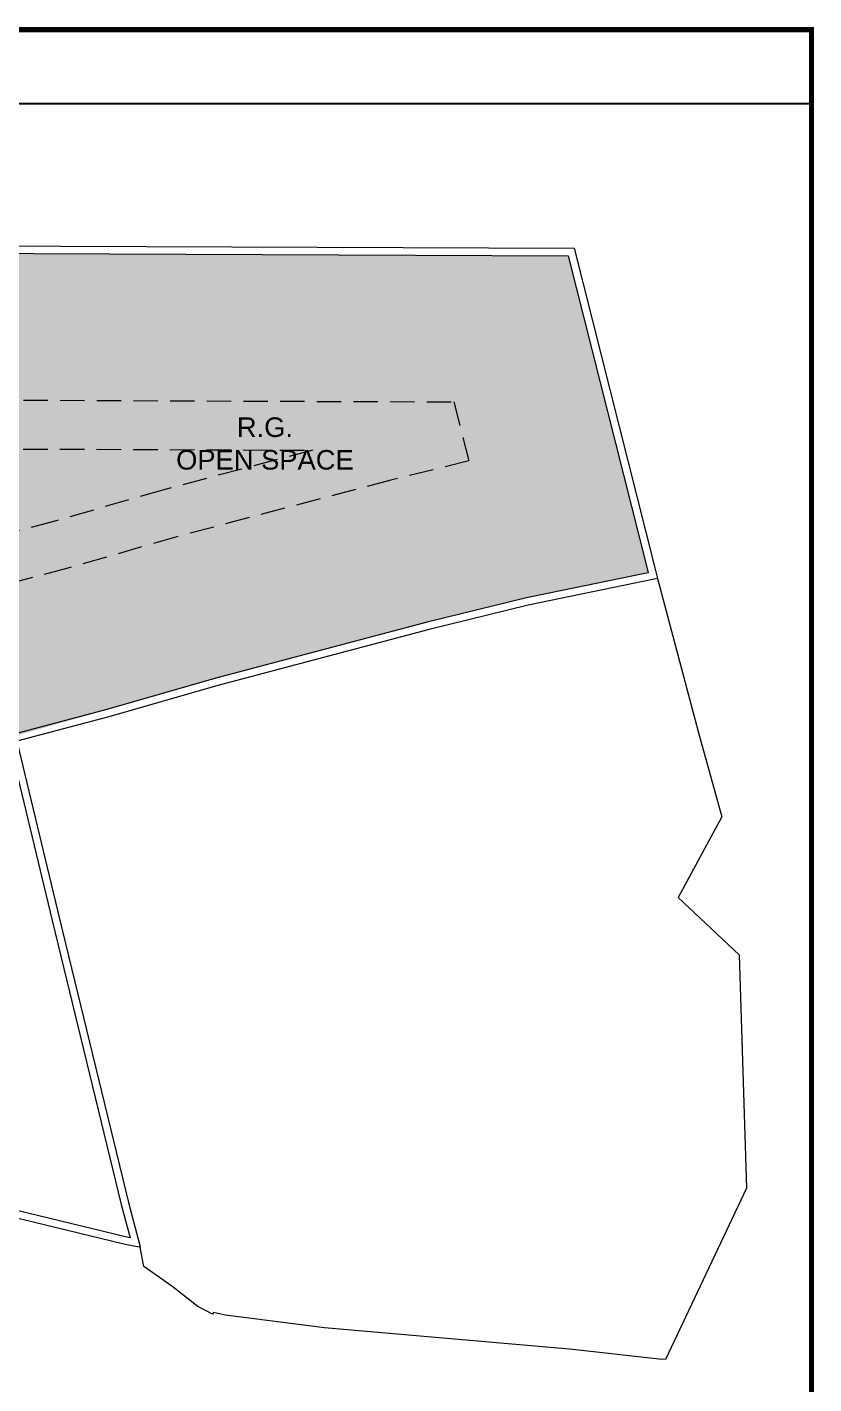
# Model space of a CAD drawing. Header units: inches. Extents: x 27644242 to 29005101, y -955243 to 216979.
# Drawn here: x 28774097 to 28798238, y -125797 to -84170 of the extents above; entities that cross this region are included whole.
import ezdxf

# ---------------------------------------------------------------- set-up
doc = ezdxf.new("R2010")
doc.units = ezdxf.units.IN
doc.header["$MEASUREMENT"] = 0
doc.linetypes.add('01-Xref Col Podium Lvl-1$0$HIDDEN', pattern=[0.375, 0.25, -0.125])
doc.layers.get('Defpoints').update_dxf_attribs({"color": 8})
doc.layers.add('HATCH', color=9, linetype='Continuous')
doc.layers.add('text', color=7, linetype='Continuous')
doc.layers.add('RVA Site Boundary', color=17, linetype='Continuous', lineweight=15)
doc.styles.add('AMITS', font='arial.ttf')

msp = doc.modelspace()

# ---------------------------------------------------------------- hatches: boundary and pattern name
at = {"layer": 'HATCH', "ltscale": 500, "true_color": 0x1f7f00, "transparency": 33554508}
h = msp.add_hatch(color=86, dxfattribs=at)
h.dxf.hatch_style = 1
h.paths.add_polyline_path([(28779889.8, -104145.8), (28786372.8, -102428), (28789422.2, -101679.4), (28792994.8, -100942.8), (28793157.2, -100909.3), (28793126.1, -100776.8), (28790698.8, -91184), (28767243.5, -91086), (28742984.1, -91067.1), (28728662.3, -91061.8), (28716553.2, -91097.5), (28716553.2, -96900.1), (28773507.9, -96900.1), (28773507.9, -105985.3)])

# ---------------------------------------------------------------- linework, layer by layer
at = {"layer": 'Defpoints', "linetype": 'Continuous', "const_width": 154.4}
msp.add_lwpolyline([(28798160.5, -84247.2), (28798160.5, -158497.2), (28689573.8, -158497.2), (28689573.8, -84247.2)], close=True, dxfattribs=at)
at = {"layer": 'Defpoints', "color": 1, "ltscale": 500}
msp.add_lwpolyline([(28689580.5, -134819.2), (28798167.2, -134819.2), (28798167.2, -86524), (28689580.5, -86524)], close=True, dxfattribs=at)
at = {"layer": 'RVA Site Boundary', "ltscale": 500}
for points in [[(28728662, -90831.8), (28742984.3, -90837.1), (28767244.1, -90856), (28790878.1, -90954.7), (28793349.5, -100722.3), (28793435.1, -101086.7)], [(28728662, -90831.8), (28742984.3, -90837.1), (28767244.1, -90856), (28790878.1, -90954.7), (28793349.5, -100722.3), (28793435.1, -101086.7)], [(28793435.2, -101086.8), (28794721.5, -105889.4), (28795413.7, -108404.1), (28794073.8, -110874.6), (28795944.9, -112634.1), (28796175.2, -119794.6), (28793681.5, -125052.6), (28793488, -125036.7), (28790734.3, -124728.7), (28790385.6, -124698.4), (28783224.8, -124076.5), (28780183.8, -123687.8), (28779817.5, -123603.9), (28779787.8, -123656), (28779337.3, -123422.6), (28778540.3, -122795.8), (28777677.1, -122192.4), (28777564.3, -121605.7), (28777427, -121580.3), (28777067.6, -121513.9), (28769049.4, -119567.5)], [(28793435.2, -101086.8), (28794721.5, -105889.4), (28795413.7, -108404.1), (28794073.8, -110874.6), (28795944.9, -112634.1), (28796175.2, -119794.6), (28793681.5, -125052.6), (28793488, -125036.7), (28790734.3, -124728.7), (28790385.6, -124698.4), (28783224.8, -124076.5), (28780183.8, -123687.8), (28779817.5, -123603.9), (28779787.8, -123656), (28779337.3, -123422.6), (28778540.3, -122795.8), (28777677.1, -122192.4), (28777564.3, -121605.7), (28777427, -121580.3), (28777067.6, -121513.9), (28769049.4, -119567.5)]]:
    msp.add_lwpolyline(points, dxfattribs=at)
at = {"layer": 'RVA Site Boundary', "color": 5, "ltscale": 500}
for points in [[(28728662, -90831.8), (28742984.3, -90837.1), (28767244.1, -90856), (28790878.1, -90954.7)], [(28790878.1, -90954.7), (28793349.5, -100722.3), (28793435.1, -101086.7), (28793041.3, -101168), (28789472.8, -101903.7), (28786429.7, -102650.9), (28779951.2, -104367.5), (28776603.4, -105332.4), (28773784, -106076.4), (28775090.3, -111526.5), (28777208.4, -120235.2), (28777553.9, -121551.5), (28777564.3, -121605.7), (28777427, -121580.3), (28777067.6, -121513.9), (28769049.4, -119567.5), (28764436, -121047), (28762589.1, -121529.3), (28762074.2, -121575.1), (28755917.6, -121402.9), (28750270.6, -121588.9), (28749606.4, -121649.5), (28742304.8, -122066.4), (28734332.8, -122792)], [(28767243.5, -91086), (28790698.8, -91184), (28793126.1, -100776.8), (28793157.2, -100909.3), (28792994.8, -100942.8), (28789422.2, -101679.4), (28786372.8, -102428), (28779889.8, -104145.8), (28776542.2, -105110.7), (28773507.9, -105911.3), (28774866.7, -111580.5), (28776985.4, -120291.6), (28777253.8, -121314.4), (28777115.6, -121288.9), (28769040.8, -119328.7)]]:
    msp.add_lwpolyline(points, dxfattribs=at)
at = {"layer": 'RVA Site Boundary', "linetype": '01-Xref Col Podium Lvl-1$0$HIDDEN', "ltscale": 3000}
for points in [[(28728668.1, -95561.8), (28742981.5, -95567.1), (28767232.3, -95586), (28787191.9, -95669.4), (28787650.3, -97480.7), (28785259.9, -98067.6), (28778690.3, -99808.4), (28775344.9, -100772.6), (28768106.5, -102682.5), (28770492.4, -112636.7), (28771116.3, -115201.9), (28768872.1, -114657.1), (28763115.2, -116503.3), (28761838.7, -116836.7), (28755905.9, -116670.8), (28749977.9, -116866), (28749256.9, -116931.7), (28741955.5, -117348.6), (28733624.9, -118106.9)], [(28728670, -97061.8), (28742980.7, -97067.1), (28767228.6, -97086), (28782861.6, -97151.3), (28778290.4, -98362.6), (28774945.8, -99326.6), (28766306.1, -101606.2), (28769034.3, -112988.8), (28769076.8, -113163.2), (28768815.9, -113099.9), (28762696.4, -115062.4), (28761666.7, -115331.3), (28755902.2, -115170.1), (28749885, -115368.3), (28749146.1, -115435.6), (28741844.7, -115852.5), (28733400.5, -116621.1)]]:
    msp.add_lwpolyline(points, dxfattribs=at)

# ---------------------------------------------------------------- texts
at = {"layer": 'text', "ltscale": 100, "insert": (28773183.1, -96144.5), "char_height": 600, "width": 16420.071, "attachment_point": 1, "style": 'AMITS'}
msp.add_mtext('\\pxqc;R.G.\\POPEN SPACE', dxfattribs=at)

doc.saveas('drawing.dxf')
